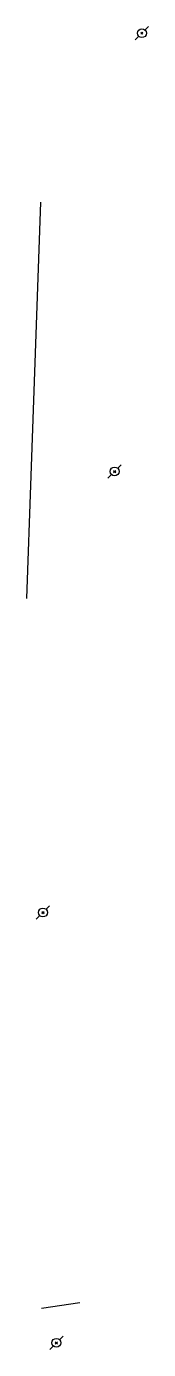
# Model space of a CAD drawing. Header units: millimetres. Extents: x 140000 to 141000, y 143000 to 144000.
# Drawn here: x 140870 to 140888.2, y 143041 to 143237.8 of the extents above; entities that cross this region are included whole.
import ezdxf

# ---------------------------------------------------------------- set-up
doc = ezdxf.new("R2010")
doc.units = ezdxf.units.MM
doc.layers.get('0').update_dxf_attribs({"linetype": 'CONTINUOUS'})
doc.layers.add('W0300', color=7, linetype='CONTINUOUS')
doc.layers.add('W0473', color=7, linetype='CONTINUOUS')

# ---------------------------------------------------------------- blocks, each defined once
blk = doc.blocks.new('T473')
for p, q in [((-0.166667, 0.166667), (0.166667, -0.166667)), ((-0.166667, -0.166667), (0.166667, 0.166667)), ((0.500001, 0.500001), (1.000002, 1.000002)), ((-1.000002, -1.000002), (-0.500001, -0.500001))]:
    blk.add_line(p, q)
blk.add_ellipse((0, 0), major_axis=(0.471405, 0.471405), ratio=1, start_param=5.4977871438, end_param=11.780972451)

msp = doc.modelspace()

# ---------------------------------------------------------------- linework, layer by layer
at = {"layer": 'W0300'}
for points in [[(140872.07, 143211.72), (140870.63, 143171)], [(140870.63, 143171), (140869.98, 143152.74)], [(140877.92, 143048.01), (140872.24, 143047.16)]]:
    msp.add_lwpolyline(points, dxfattribs=at)

# ---------------------------------------------------------------- block references
at = {"layer": 'W0473'}
for p in [(140887.17, 143236.85), (140883.11, 143171.65), (140872.44, 143106.05), (140874.45, 143042.04)]:
    msp.add_blockref('T473', p, dxfattribs=at)

doc.saveas('drawing.dxf')
